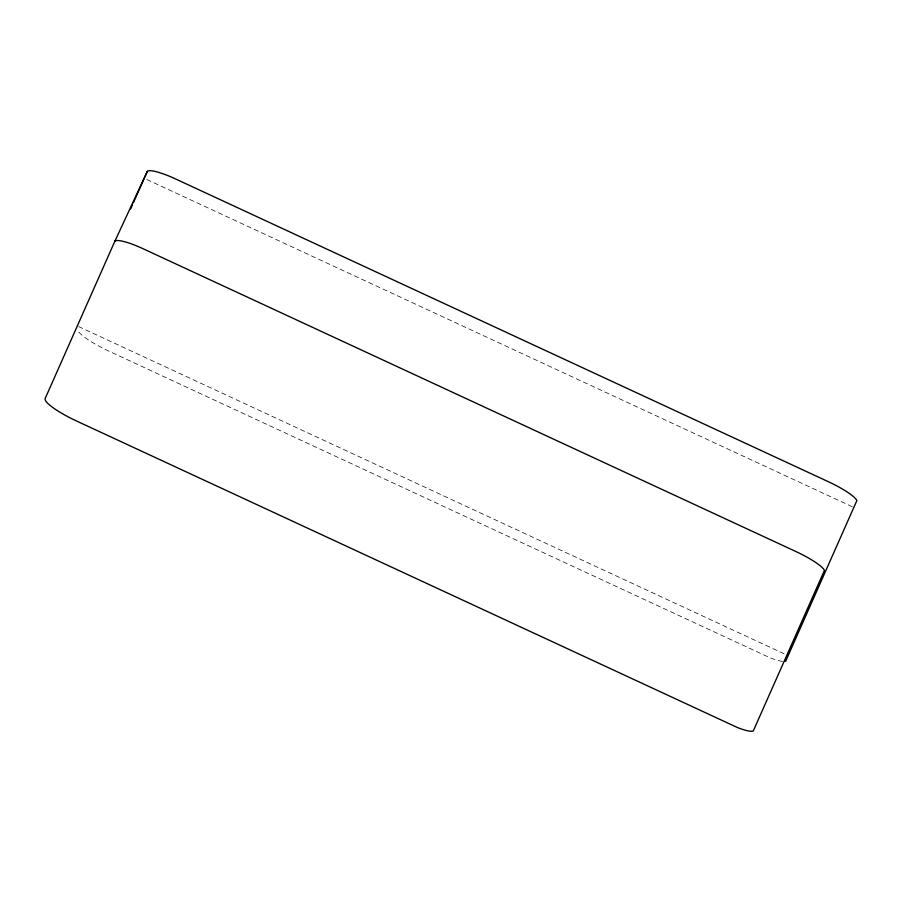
<?xml version="1.0" encoding="UTF-8"?>
<svg xmlns="http://www.w3.org/2000/svg" width="902" height="902" viewBox="0 0 902 902"><rect width="100%" height="100%" fill="white"/><g stroke="black" fill="none" stroke-linecap="round" stroke-linejoin="round"><path stroke-width="0.68" stroke-dasharray="4.51 3.38" d="M146.789 179.509L853.833 507.443M78.553 326.547L784.323 653.882M782.598 661.391A23.057 4.363 24.9 0 1 769.947 657.738L109.48 351.419A38.358 7.25 24.9 0 1 78.046 330.91"/><path stroke-width="1.35" d="M114.87 241.217L45.19 398.458A38.358 7.25 24.9 0 0 77.042 421.234L737.509 727.564A23.057 4.363 24.9 0 0 753.283 730.97L824.462 570.335A34.93 6.607 24.9 0 0 795.711 551.438L142.572 248.501A28.334 5.356 24.9 0 0 114.87 241.217L147.308 171.403A28.334 5.356 24.9 0 1 175.011 178.686L828.149 481.612A34.93 6.607 24.9 0 1 856.9 500.509L785.71 661.155A23.057 4.363 24.9 0 1 785.191 661.346M130.643 208.993L132.346 205.16M133.473 202.612L147.308 171.403"/></g></svg>
